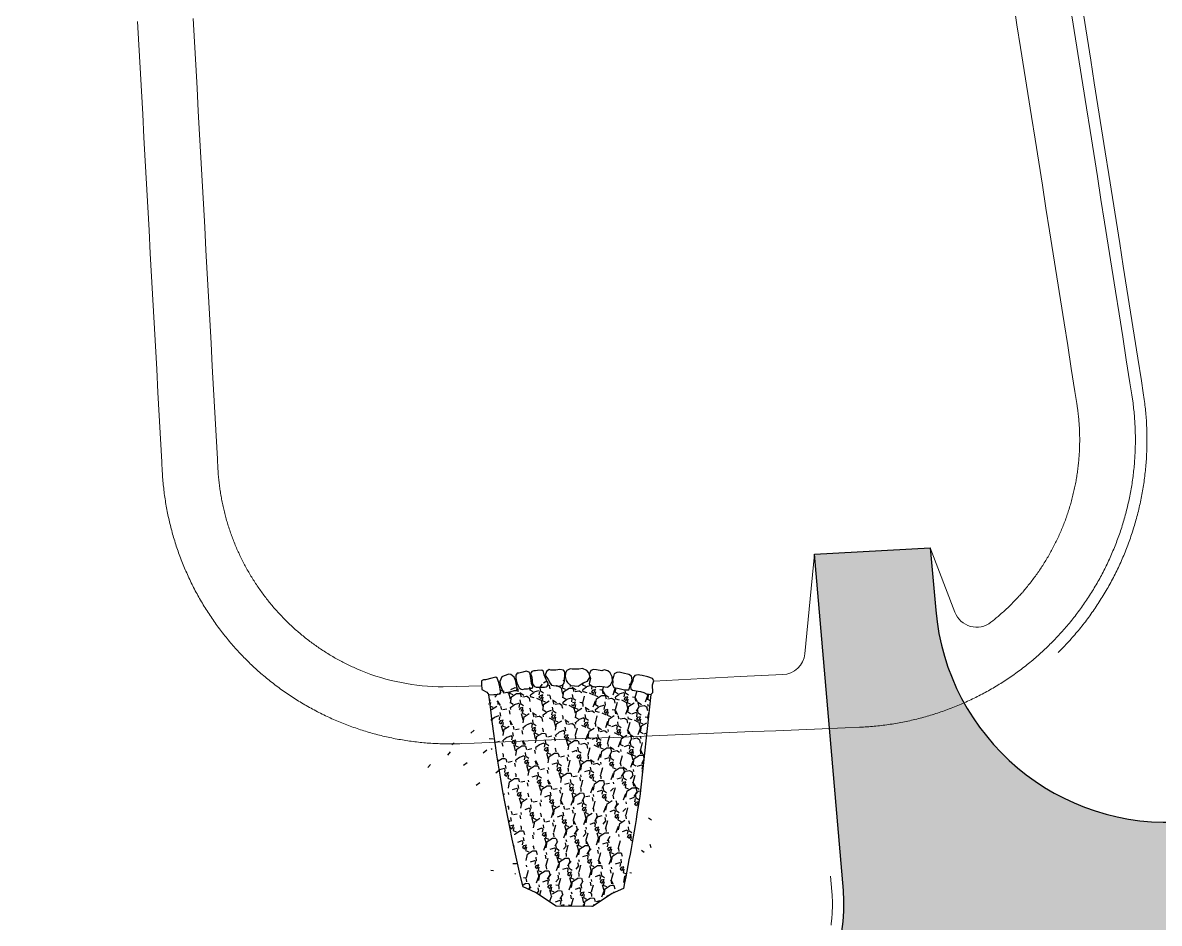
# Model space of a CAD drawing. Header units: metres. Extents: x 305482 to 305978, y 6275861 to 6276842.
# Drawn here: x 305758.19 to 305807.16, y 6276620.93 to 6276659.74 of the extents above; entities that cross this region are included whole.
import ezdxf

# ---------------------------------------------------------------- set-up
doc = ezdxf.new("R2010")
doc.units = ezdxf.units.M
doc.header["$LTSCALE"] = 0.7
doc.layers.add('_User Miscellaneous10', color=8, linetype='Continuous')

msp = doc.modelspace()

# ---------------------------------------------------------------- hatches: boundary and pattern name
at = {"layer": '_User Miscellaneous10'}
h = msp.add_hatch(dxfattribs=at)
h.set_pattern_fill('AR-CONC', color=256, scale=0.01)
h.set_pattern_definition([(49.99999999999999, (305748.9860544684, 6276607.023710287), (1.82184668996004, -0.1593908553890309), [0.1905, -2.0955]), (355, (305748.9860544684, 6276607.023710287), (-0.3524342142496934, 1.910568452390351), [0.1524, -1.6764058417]), (100.4514447, (305749.1378745384, 6276607.010427753), (1.469412470903533, 1.751177519121951), [0.161900088, -1.780902446]), (46.18420000000002, (305748.9860544684, 6276607.531710288), (2.710790408921299, -0.4204232793272715), [0.2857499999999998, -3.143249999999999]), (96.63555760999995, (305749.2119534684, 6276607.496675287), (2.37404134051503, 2.474261245977215), [0.2428502314, -2.6713560816]), (351.1841511700001, (305748.9860544684, 6276607.531710288), (2.37404134064977, 2.474261245855327), [0.2285996707, -2.5145973192]), (21, (305749.2400544684, 6276607.404710287), (1.516143912691325, -1.022651981870876), [0.1905, -2.0955]), (326.0000000000001, (305749.2400544684, 6276607.404710287), (0.6180202834764708, 1.841879661223193), [0.1524, -1.6764]), (71.45144499999999, (305749.3663997944, 6276607.319489288), (2.134164192787162, 0.8192276888590524), [0.161900088, -1.780899376]), (37.50000000000001, (305748.9860544684, 6276607.023710287), (0.03088603250591817, 0.8455503887315311), [0, -1.65608, 0, -1.7018, 0, -1.68275]), (7.499999999999999, (305748.9860544684, 6276607.023710287), (0.6681966251030574, 1.001805748181195), [0, -0.9702799999999999, 0, -1.61798, 0, -0.6413500000000001]), (327.5, (305748.4196344684, 6276607.023710287), (1.355905951668714, -0.05728743992673443), [0, -0.635, 0, -1.9812, 0, -2.6289]), (317.5, (305748.1656344684, 6276607.023710287), (1.48129181386018, 0.2542649103333303), [0, -0.8255, 0, -1.31572, 0, -1.8669])])
edge = h.paths.add_edge_path()
edge.add_line((305797.2945701629, 6276637.116428367), (305797.5264352565, 6276634.427424294))
edge.add_arc((305807.4894656975, 6276635.286507777), 9.999999999918222, 184.9282604678812, 274.928260126786)
edge.add_line((305808.3485491211, 6276625.323477332), (305811.6915243742, 6276625.61173246))
edge.add_line((305811.6915243742, 6276625.61173246), (305812.1210660872, 6276620.630217236))
edge.add_line((305812.1210660872, 6276620.630217236), (305803.7182605389, 6276619.905667511))
edge.add_line((305803.7182605389, 6276619.905667511), (305797.4298874169, 6276615.851931618))
edge.add_arc((305786.304346656, 6276622.904927325), 13.17279035231451, 272.5988070983691, 327.6274962129728, ccw=False)
edge.add_line((305786.9016298123, 6276609.745685002), (305758.9304274193, 6276608.476103696))
edge.add_line((305758.9304274193, 6276608.476103696), (305748.9860544684, 6276607.023710287))
edge.add_line((305748.9860544684, 6276607.023710287), (305748.7140013315, 6276613.017539372))
edge.add_line((305748.7140013315, 6276613.017539372), (305758.7489583108, 6276612.471995208))
edge.add_line((305758.7489583108, 6276612.471995208), (305780.7263320729, 6276613.469513386))
edge.add_line((305780.7263320729, 6276613.469513386), (305787.1036116934, 6276614.575161398))
edge.add_arc((305785.6203743885, 6276623.130342555), 8.682805855783876, 279.8357696251929, 306.6528565225503)
edge.add_arc((305786.5756276912, 6276621.743242675), 7.000000005843205, 307.1577379762682, 364.9282604467277)
edge.add_line((305793.5497490062, 6276622.344601111), (305792.3004747317, 6276636.832782833))
edge.add_line((305792.3004747317, 6276636.832782833), (305797.2945701629, 6276637.116428367))
h = msp.add_hatch(dxfattribs=at)
h.set_pattern_fill('GRAVEL', color=256, scale=0.04, angle=32.35288997282088)
h.set_pattern_definition([(260.3656774728208, (-1.45788733480731, -12.49576772470027), (-1.973025473359693, -12.07411655076577), [0.136688576, -13.532193455826]), (217.3226309728209, (-1.480763489496894, -12.63052868004888), (9.755719480156221, 7.38261860212807), [0.234561888, -23.2216195574096]), (164.8633370728209, (-1.66729503480019, -12.77274410612881), (14.56348456762657, -4.004184467339996), [0.165392608, -16.37388911764]), (299.6265789728208, (-1.866102364263497, -13.19935608841479), (-10.01560558678833, 17.70938453842707), [0.213601808, -21.1465749702952]), (325.1865441528209, (-1.760509363375604, -13.38503277860582), (-10.81575656265198, 7.580941496769141), [0.20945348, -20.7359230981376]), (29.62657897282081, (-1.588544647383969, -13.50461127329618), (-17.70938453842707, -10.01560558678833), [0.213601808, -21.1465749702952]), (70.04713044282087, (-1.402867956960108, -13.39901827275753), (-5.720753475317111, -15.65087357544694), [0.282477464, -27.9652461256988]), (104.6082183428209, (-1.306473432399798, -13.13349711615592), (-5.953287585871823, 22.68812056825986), [0.266687808, -26.402102640762]), (153.7824555928209, (-1.373734298394993, -12.87543043028563), (-13.93430457242625, 6.808142484030675), [0.2143252, -21.21821827948481]), (207.5892482728209, (-1.566010604379699, -12.78074561618268), (9.984824023393854, 5.122355046445337), [0.244685312, -11.98957478]), (254.7503277728209, (-1.782872774871066, -12.89406660664827), (-4.318774469503782, -15.96546357239783), [0.316431168, -31.3267090048708]), (171.1669648028209, (-1.010963762644678, -12.66968137398362), (-9.27015853849323, 1.343845478906101), [0.1080018159999999, -10.69222632973758]), (203.8221243728209, (-1.117685138073284, -12.65309701953083), (12.24508752945749, 5.351459557537313), [0.2054727919999997, -20.34185559881597]), (257.3528899728209, (-1.305652873532381, -12.73608738463372), (0.5436945045143633, -0.8582845016432928), [0.143683736, -1.2931572433712]), (235.5514804828209, (-1.430976129195187, -12.67115185968578), (3.204033499495031, 4.435041525631103), [0.077376528, -7.660248947557599]), (324.1542994628209, (-1.474745209154207, -12.7349590100348), (-2.48936801532783, 2.031159000241702), [0.1094262479999999, -5.361901195999992]), (63.31664650282089, (-1.386044378625229, -12.79903968051076), (1.487464496023685, 3.347652516775022), [0.177727864, -5.746519261164]), (193.9179411528209, (-1.306234208808746, -12.64023989997804), (2.260263507788546, 0.229104507503759), [0.128514856, -3.0843592467312]), (48.74243030682088, (-1.972550220147241, -13.05030182283372), (6.951761502889179, 8.011798550072871), [0.1800352, -17.8235306690156]), (102.6990659128208, (-1.853826580045279, -12.91495953220874), (2.547501542700015, -11.61590753622013), [0.151039576, -14.95288627128]), (325.5514804828208, (-1.414973109727725, -12.46858299896121), (-4.435041525634399, 3.204033499497297), [0.15475204, -7.582873435557599]), (15.96334964282087, (-1.287358808971476, -12.55612115934491), (-10.21392852977452, -2.862091540927933), [0.1800352, -17.823530669016]), (11.79684475282087, (-1.635459627315868, -13.58243821375072), (-5.378811517244682, -1.001903519285037), [0.17361408, -8.507093725242402]), (327.1280305728209, (-1.465512436814606, -13.54694416373968), (-10.27206206151048, 6.722656989945595), [0.145468848, -14.401437352288]), (99.1542994628208, (-0.8626957602100447, -13.32143055554479), (-1.001903519623034, 5.378811517181829), [0.15475204, -7.582873435557599]), (49.70691461282087, (-0.8873159207287244, -13.16864905506372), (-8.982920502626047, -10.50116656583885), [0.1703130960000001, -16.86095039208]), (101.7968447528209, (-1.283255165966693, -13.58784086350352), (1.001903519247676, -5.378811517251668), [0.08680703999999999, -8.593900765242402]), (133.6628224468209, (-0.9141928302706219, -13.35405222605914), (-3.033062519700675, 2.889443502058574), [0.05180584, -5.128797985810401]), (198.3166465048209, (-0.9499604005250148, -13.31657494604588), (3.118548009443754, 0.772799011899666), [0.20945348, -3.9796218356276]), (218.3618959328209, (-1.148802026058547, -13.38239962235093), (8.039150511587762, 6.295229547206714), [0.1941068, -19.2165459453348]), (336.0429575028209, (-1.337111873261165, -12.87628528568894), (-1.94567351075337, 1.172874498636985), [0.146529552, -3.516710543872]), (25.51011656282089, (-1.203205772559159, -12.93578386586159), (15.67822553656911, 7.526237574277629), [0.2558227039999996, -25.32640362601237]), (93.29828587282077, (-0.9723238120204769, -12.82560877408832), (0.3727235248986362, -8.18276952956562), [0.104603296, -10.355756927244]), (122.3528899728209, (-0.9783420923631638, -12.72117844410241), (-1.401979006157524, 0.3145899971288997), [0.06095999999999994, -0.9550399999999989]), (152.6093271328209, (-1.182278551219497, -13.36752497684211), (7.238999537905004, -3.833213493951112), [0.141146784, -13.97357630928]), (80.36567747282086, (-1.307601806882303, -13.30258945189416), (1.973025473401889, 12.0741165507586), [0.2733771519999995, -13.39550487982598]), (32.35288997282088, (-1.261849497503135, -13.03306754119694), (0.3145899971288997, 1.401979006157524), [0.26416, -0.75184]), (357.6577364728208, (-1.038695527066011, -12.89170696958899), (12.38870654834124, -0.5710464596551654), [0.160643824, -15.903726689656]), (286.4074940728208, (-0.8781860364833847, -12.8982722889632), (1.316493516483574, -3.976832511064297), [0.147931632, -7.248660015508801]), (239.9988653328209, (-0.8364001858863048, -13.0401798998937), (-10.87046048739833, -18.91304060144515), [0.24085804, -23.8449857691752]), (207.7789687128209, (-0.9568335357471369, -13.24876704066992), (-11.70139302587556, -6.209744057042772), [0.2548117839999995, -25.22633858249597])])
edge = h.paths.add_edge_path()
edge.add_line((305781.5783680847, 6276631.497698251), (305781.6011457798, 6276631.399798207))
edge.add_line((305781.6011457798, 6276631.399798207), (305781.6661468143, 6276631.307099852))
edge.add_line((305781.6661468143, 6276631.307099852), (305781.7973072298, 6276631.179002781))
edge.add_line((305781.7973072298, 6276631.179002781), (305782.1148077291, 6276631.155102398))
edge.add_line((305782.1148077291, 6276631.155102398), (305782.3358316286, 6276631.287286554))
edge.add_line((305782.3358316286, 6276631.287286554), (305782.5184471769, 6276631.359028723))
edge.add_line((305782.5184471769, 6276631.359028723), (305782.5953424768, 6276631.485584944))
edge.add_arc((305781.9018984327, 6276615.963566981), 15.53750000138846, 87.22610814395642, 87.4420197042661, ccw=False)
edge.add_line((305782.6538300846, 6276631.482861588), (305782.6560834914, 6276631.475528383))
edge.add_line((305782.6560834914, 6276631.475528383), (305782.6031935209, 6276631.31665011))
edge.add_line((305782.6031935209, 6276631.31665011), (305782.5925686747, 6276631.254429317))
edge.add_line((305782.5925686747, 6276631.254429317), (305782.6891135444, 6276631.161496256))
edge.add_line((305782.6891135444, 6276631.161496256), (305782.7920621951, 6276631.126189635))
edge.add_line((305782.7920621951, 6276631.126189635), (305783.0379334888, 6276631.154342575))
edge.add_line((305783.0379334888, 6276631.154342575), (305783.2751054323, 6276631.126978128))
edge.add_line((305783.2751054323, 6276631.126978128), (305783.3882326866, 6276631.11195862))
edge.add_line((305783.3882326866, 6276631.11195862), (305783.5185746007, 6276631.212382919))
edge.add_line((305783.5185746007, 6276631.212382919), (305783.59348534, 6276631.372203317))
edge.add_line((305783.59348534, 6276631.372203317), (305783.5919464036, 6276631.408878382))
edge.add_arc((305781.9018975429, 6276615.963566995), 15.5375000883415, 83.71679771276371, 83.75545393095308, ccw=False)
edge.add_line((305783.6023666344, 6276631.407734628), (305783.6100189783, 6276631.336648836))
edge.add_line((305783.6100189783, 6276631.336648836), (305783.5979361524, 6276631.225493329))
edge.add_line((305783.5979361524, 6276631.225493329), (305783.6635328366, 6276631.091642294))
edge.add_line((305783.6635328366, 6276631.091642294), (305783.8842891903, 6276631.054671274))
edge.add_line((305783.8842891903, 6276631.054671274), (305784.058211368, 6276631.010764746))
edge.add_line((305784.058211368, 6276631.010764746), (305784.1923578217, 6276630.988489644))
edge.add_line((305784.1923578217, 6276630.988489644), (305784.3093325475, 6276630.990110635))
edge.add_line((305784.3093325475, 6276630.990110635), (305784.3797977429, 6276631.200417427))
edge.add_line((305784.3797977429, 6276631.200417427), (305784.4099206229, 6276631.297311833))
edge.add_arc((305781.9018988243, 6276615.963566958), 15.53749996745722, 80.60632281768858, 80.71082715930731, ccw=False)
edge.add_line((305784.4378843405, 6276631.292711836), (305784.4192401588, 6276631.24935732))
edge.add_line((305784.4192401588, 6276631.24935732), (305784.3717358695, 6276631.148116414))
edge.add_line((305784.3717358695, 6276631.148116414), (305784.3878485291, 6276631.031932641))
edge.add_line((305784.3878485291, 6276631.031932641), (305784.4548177054, 6276630.97787232))
edge.add_line((305784.4548177054, 6276630.97787232), (305785.2524945536, 6276630.794700144))
edge.add_line((305785.2524945536, 6276630.794700144), (305784.7734047408, 6276626.387706551))
edge.add_arc((305682.4760302264, 6276642.396682104), 103.5424556923673, 348.8835636849188, 351.10566690725193, ccw=False)
edge.add_line((305784.0757597488, 6276622.433338402), (305783.5915978253, 6276622.218933417))
edge.add_line((305783.5915978253, 6276622.218933417), (305782.739759804, 6276621.650680815))
edge.add_line((305782.739759804, 6276621.650680815), (305781.1674811118, 6276621.674434074))
edge.add_line((305781.1674811118, 6276621.674434074), (305780.2753384531, 6276622.258255527))
edge.add_line((305780.2753384531, 6276622.258255527), (305779.7489126908, 6276622.500505871))
edge.add_arc((305841.7043121852, 6276637.787970576), 63.81362004795333, 186.3035012944219, 193.8608259580853, ccw=False)
edge.add_line((305778.276493469, 6276630.781550911), (305778.759084487, 6276630.823037436))
edge.add_line((305778.759084487, 6276630.823037436), (305778.79429718, 6276630.882302574))
edge.add_line((305778.79429718, 6276630.882302574), (305778.7609359765, 6276631.00453808))
edge.add_line((305778.7609359765, 6276631.00453808), (305778.7479583536, 6276631.113807596))
edge.add_line((305778.7479583536, 6276631.113807596), (305778.733861451, 6276631.17466318))
edge.add_arc((305781.9018984493, 6276615.963566972), 15.53750000031707, 101.65459878474098, 101.76489049152963, ccw=False)
edge.add_line((305778.7631479541, 6276631.180733318), (305778.8805695728, 6276630.923521573))
edge.add_line((305778.8805695728, 6276630.923521573), (305778.9026384724, 6276630.85579695))
edge.add_line((305778.9026384724, 6276630.85579695), (305779.1808756361, 6276630.907031558))
edge.add_line((305779.1808756361, 6276630.907031558), (305779.3275026702, 6276630.943743153))
edge.add_line((305779.3275026702, 6276630.943743153), (305779.3679672745, 6276630.957353264))
edge.add_line((305779.3679672745, 6276630.957353264), (305779.4730384455, 6276630.966102176))
edge.add_line((305779.4730384455, 6276630.966102176), (305779.4920922567, 6276631.070705197))
edge.add_line((305779.4920922567, 6276631.070705197), (305779.4441589254, 6276631.265842645))
edge.add_line((305779.4441589254, 6276631.265842645), (305779.441194017, 6276631.304976295))
edge.add_arc((305781.9018984674, 6276615.963566969), 15.53750000764963, 98.9877435465607, 99.11241202948571, ccw=False)
edge.add_line((305779.4745808124, 6276631.310294161), (305779.4793777156, 6276631.291837234))
edge.add_line((305779.4793777156, 6276631.291837234), (305779.5465455707, 6276631.140368107))
edge.add_line((305779.5465455707, 6276631.140368107), (305779.5735058007, 6276631.080556644))
edge.add_line((305779.5735058007, 6276631.080556644), (305779.6637530173, 6276631.017257037))
edge.add_line((305779.6637530173, 6276631.017257037), (305779.7349369694, 6276631.008489614))
edge.add_line((305779.7349369694, 6276631.008489614), (305779.8092175591, 6276631.02701624))
edge.add_line((305779.8092175591, 6276631.02701624), (305779.859796317, 6276631.031629216))
edge.add_line((305779.859796317, 6276631.031629216), (305779.9363956685, 6276631.039714474))
edge.add_line((305779.9363956685, 6276631.039714474), (305780.0485910582, 6276631.045700801))
edge.add_line((305780.0485910582, 6276631.045700801), (305780.1405538141, 6276631.066795315))
edge.add_line((305780.1405538141, 6276631.066795315), (305780.1700700302, 6276631.103820759))
edge.add_line((305780.1700700302, 6276631.103820759), (305780.1500261467, 6276631.191921348))
edge.add_line((305780.1500261467, 6276631.191921348), (305780.1108354162, 6276631.270553936))
edge.add_line((305780.1108354162, 6276631.270553936), (305780.0901818063, 6276631.39394825))
edge.add_line((305780.0901818063, 6276631.39394825), (305780.0900715321, 6276631.395066885))
edge.add_arc((305781.9018985745, 6276615.963566989), 15.53750000127294, 96.54836945345659, 96.69649301190537, ccw=False)
edge.add_line((305780.1299717316, 6276631.399699327), (305780.1307312957, 6276631.37844014))
edge.add_line((305780.1307312957, 6276631.37844014), (305780.1481531354, 6276631.229239256))
edge.add_line((305780.1481531354, 6276631.229239256), (305780.2344959835, 6276631.131673806))
edge.add_line((305780.2344959835, 6276631.131673806), (305780.3078545393, 6276631.098666019))
edge.add_line((305780.3078545393, 6276631.098666019), (305780.3839045637, 6276631.110776564))
edge.add_line((305780.3839045637, 6276631.110776564), (305780.4700661235, 6276631.100435536))
edge.add_line((305780.4700661235, 6276631.100435536), (305780.6206844515, 6276631.109709024))
edge.add_line((305780.6206844515, 6276631.109709024), (305780.6653559947, 6276631.10980468))
edge.add_line((305780.6653559947, 6276631.10980468), (305780.7466318744, 6276631.121090475))
edge.add_line((305780.7466318744, 6276631.121090475), (305780.781784086, 6276631.151264707))
edge.add_line((305780.781784086, 6276631.151264707), (305780.8113458154, 6276631.191249132))
edge.add_line((305780.8113458154, 6276631.191249132), (305780.8246097111, 6276631.274884789))
edge.add_line((305780.8246097111, 6276631.274884789), (305780.7911824607, 6276631.356956881))
edge.add_line((305780.7911824607, 6276631.356956881), (305780.7321133894, 6276631.456969094))
edge.add_arc((305781.9018985506, 6276615.963567007), 15.53749997769475, 94.03173428221362, 94.3177623722334, ccw=False)
edge.add_line((305780.8094727516, 6276631.462615734), (305780.8295695332, 6276631.435725317))
edge.add_line((305780.8295695332, 6276631.435725317), (305780.9147613297, 6276631.272841452))
edge.add_line((305780.9147613297, 6276631.272841452), (305780.970339747, 6276631.19537481))
edge.add_line((305780.970339747, 6276631.19537481), (305781.051904524, 6276631.17797108))
edge.add_line((305781.051904524, 6276631.17797108), (305781.1652460438, 6276631.160967285))
edge.add_line((305781.1652460438, 6276631.160967285), (305781.2433321755, 6276631.168938166))
edge.add_line((305781.2433321755, 6276631.168938166), (305781.2995139018, 6276631.148038121))
edge.add_line((305781.2995139018, 6276631.148038121), (305781.4254724044, 6276631.192835708))
edge.add_line((305781.4254724044, 6276631.192835708), (305781.5033903047, 6276631.268802388))
edge.add_line((305781.5033903047, 6276631.268802388), (305781.53791169, 6276631.359474691))
edge.add_line((305781.53791169, 6276631.359474691), (305781.5371798633, 6276631.475123339))
edge.add_line((305781.5371798633, 6276631.475123339), (305781.538456162, 6276631.496815705))
edge.add_arc((305781.9018985191, 6276615.963566979), 15.5375000019436, 91.19313069866769, 91.34034513787861, ccw=False)

# ---------------------------------------------------------------- linework, layer by layer
at = {"layer": '_User Miscellaneous10', "linetype": 'Continuous', "lineweight": 0, "flags": 128}
for points in [[(305800.8723310489, 6276660.639445033), (305801.0284026975, 6276659.651699296), (305801.1844743461, 6276658.663953559), (305801.3405459946, 6276657.676207822), (305801.4966176432, 6276656.688462085), (305801.6526892917, 6276655.700716348), (305801.8087609403, 6276654.712970612), (305801.9648325889, 6276653.725224875), (305802.1209042374, 6276652.737479138), (305802.2769758859, 6276651.749733401), (305802.4330475345, 6276650.761987665), (305802.589119183, 6276649.774241928), (305802.7451908316, 6276648.786496191), (305802.9012624801, 6276647.798750455), (305803.0573341287, 6276646.811004718), (305803.2134057772, 6276645.823258981), (305803.3694774258, 6276644.835513244), (305803.5255490743, 6276643.847767508), (305803.6075146779, 6276643.329023865), (305803.6401037126, 6276643.106582501, -0.006250081379036423), (305803.6704603774, 6276642.858438958, -0.006250081383484317), (305803.6946046139, 6276642.609614119, -0.006250081383598896), (305803.7125213327, 6276642.36026349, -0.006250081376037426), (305803.7241993365, 6276642.110542908, -0.006250081389590782), (305803.7296313267, 6276641.86060844, -0.006250081367077022), (305803.7288139088, 6276641.610616287, -0.00625008139475513), (305803.7217475934, 6276641.360722685, -0.006250081376486308), (305803.7084367968, 6276641.111083811, -0.006250081383351806), (305803.6888898379, 6276640.86185568, -0.006250081377719036), (305803.6631189329, 6276640.613194052, -0.006250081379309715), (305803.6311401876, 6276640.365254332, -0.006250081377291306), (305803.5929735878, 6276640.118191475, -0.006250081385856234), (305803.5486429864, 6276639.872159886, -0.006250081380150464), (305803.4981760886, 6276639.627313328, -0.006250081379426237), (305803.4416044345, 6276639.383804821, -0.006250081385007213), (305803.3789633795, 6276639.141786551, -0.006250081395685089), (305803.3102920724, 6276638.90140977, -0.006250081378027413), (305803.2356334304, 6276638.662824708, -0.00625008136939981), (305803.1550341127, 6276638.426180472, -0.00625008138229672), (305803.0685444914, 6276638.191624955, -0.00625008138073563), (305802.9762186195, 6276637.959304749, -0.00625008138687779), (305802.8781141978, 6276637.729365045, -0.00625008138920513), (305802.7742925383, 6276637.501949549, -0.006250081371741195), (305802.6648185262, 6276637.277200388, -0.006250081390927598), (305802.5497605791, 6276637.055258022, -0.006250081373216628), (305802.4291906047, 6276636.836261159, -0.006250081389927692), (305802.303183955, 6276636.620346664, -0.006250081370219908), (305802.1718193803, 6276636.407649477, -0.006250081395054125), (305802.0351789791, 6276636.198302526, -0.006250081380966954), (305801.8933481472, 6276635.992436647, -0.006250081368992398), (305801.7464155243, 6276635.790180501, -0.006250081389254538), (305801.5944729384, 6276635.591660487, -0.006250081383488147), (305801.4376153487, 6276635.397000678, -0.006250081381225202), (305801.2759407862, 6276635.206322728)], [(305803.3989924658, 6276660.026271253), (305803.5550641143, 6276659.038525515), (305803.7111357629, 6276658.050779779), (305803.8672074114, 6276657.063034042), (305804.02327906, 6276656.075288305), (305804.1793507086, 6276655.087542568), (305804.3354223571, 6276654.099796832), (305804.4914940057, 6276653.112051095), (305804.6475656542, 6276652.124305358), (305804.8036373028, 6276651.136559621), (305804.9597089513, 6276650.148813885), (305805.1157805999, 6276649.161068148), (305805.2718522484, 6276648.173322411), (305805.427923897, 6276647.185576675), (305805.5839955455, 6276646.197830938), (305805.7400671941, 6276645.210085201), (305805.8961388426, 6276644.222339464), (305805.9781044461, 6276643.703595822), (305806.0185148492, 6276643.42776853, -0.006250081379172375), (305806.0561571136, 6276643.120070538, -0.006250081385702074), (305806.0860959669, 6276642.811527736, -0.006250081388080542), (305806.1083126981, 6276642.502332957, -0.006250081377547389), (305806.1227934228, 6276642.192679435, -0.006250081388083151), (305806.1295290907, 6276641.882760694, -0.006250081363333259), (305806.1285154924, 6276641.572770425, -0.006250081396982436), (305806.1197532614, 6276641.262902359, -0.006250081376454331), (305806.1032478737, 6276640.953350155, -0.006250081377369524), (305806.0790096446, 6276640.644307273, -0.006250081385215722), (305806.0470537223, 6276640.335966853, -0.006250081373922924), (305806.0074000782, 6276640.028521601, -0.006250081386181486), (305805.9600734945, 6276639.722163658, -0.006250081373163002), (305805.9051035487, 6276639.417084488, -0.00625008138766558), (305805.8425245954, 6276639.113474756, -0.006250081373592509), (305805.7723757444, 6276638.811524208, -0.006250081396641639), (305805.6947008362, 6276638.511421552, -0.006250081382729557), (305805.6095484153, 6276638.213354344, -0.006250081388740207), (305805.5169716993, 6276637.917508867, -0.006250081362443491), (305805.4170285454, 6276637.624070014, -0.006250081376547316), (305805.3097814149, 6276637.333221174, -0.006250081393675507), (305805.1952973338, 6276637.045144117, -0.006250081378490838), (305805.0736478508, 6276636.760018885, -0.006250081385770078), (305804.944908993, 6276636.47802367, -0.006250081375480128), (305804.8091612181, 6276636.19933471, -0.006250081387697722), (305804.6664893636, 6276635.924126176, -0.006250081375274507), (305804.5169825954, 6276635.652570066, -0.006250081394561167), (305804.3607343498, 6276635.384836092, -0.006250081376153949), (305804.1978422772, 6276635.12109158, -0.00625008138779598), (305804.0284081796, 6276634.861501361, -0.006250081382313707), (305803.8525379481, 6276634.606227672, -0.006250081365324522), (305803.6703414957, 6276634.35543005, -0.006250081392821601), (305803.4819326891, 6276634.109265233, -0.006250081384215372), (305803.287429278, 6276633.867887069, -0.006250081386444897), (305803.0869528204, 6276633.631446411, -0.006250081381313912), (305802.8806286077, 6276633.400091026, -0.006250081372806163), (305802.6685855858, 6276633.173965504, -0.006247581278074771), (305802.4510444253, 6276632.953298376, -2.499993290943849e-06), (305802.4509562749, 6276632.953211167, -0.006250081382935123), (305802.2278766857, 6276632.737965977, -0.006250081393393055), (305801.9994862362, 6276632.528364455, -0.006250081376904268), (305801.7659276628, 6276632.324537599, -0.006250081385792172), (305801.5273469319, 6276632.12661279, -0.006250081379997136), (305801.2838931489, 6276631.934713727, -0.006250081384667361), (305801.0357184643, 6276631.748960339, -0.00625008138203392), (305800.7829779793, 6276631.569468718, -0.006250081374590361), (305800.5258296485, 6276631.396351039, -0.006250081378595203), (305800.2644341813, 6276631.229715495, -0.006250081381340336), (305799.9989549411, 6276631.069666228, -0.006250081385057509), (305799.7295578441, 6276630.916303263, -0.006250081380759889), (305799.4564112544, 6276630.769722448, -0.006250081388300264), (305799.1796858799, 6276630.630015389, -0.006250081369522661), (305798.8995546651, 6276630.497269402, -0.006250081384456077), (305798.6161926826, 6276630.371567446, -0.006250081379898322), (305798.3297770245, 6276630.252988081, -0.006250081390144416), (305798.0404866913, 6276630.141605415, -0.006250081377769164), (305797.7485024802, 6276630.037489061, -0.006250081383772486), (305797.4540068715, 6276629.940704086, -0.006250081382165486), (305797.1571839156, 6276629.851310978, -0.006250081377880191), (305796.8582191172, 6276629.769365605, -0.006250081379457546), (305796.5572993195, 6276629.69491918, -0.006250081382554635), (305796.2546125875, 6276629.628018229, -0.006250081381374755), (305795.9503480907, 6276629.568704564, -0.006250081384190391), (305795.6446959843, 6276629.517015253, -0.006250081378611523), (305795.3378472912, 6276629.472982602, -0.006250081381333453), (305795.0299937816, 6276629.436634129, -0.006250081380213861), (305794.7213278541, 6276629.407992549, -0.006250081382407302), (305794.4120424148, 6276629.387075764, -0.003469993205516116), (305794.2401317722, 6276629.378802787), (305793.629448266, 6276629.353661017), (305792.6302946699, 6276629.31252598), (305791.6311410737, 6276629.271390943), (305790.6319874775, 6276629.230255906), (305789.6328338814, 6276629.189120868), (305788.6336802852, 6276629.147985832), (305787.6345266891, 6276629.106850795), (305786.635373093, 6276629.065715757), (305785.6362194968, 6276629.02458072), (305784.6370659006, 6276628.983445683), (305783.6379123045, 6276628.942310645), (305782.6387587083, 6276628.901175608), (305781.6396051121, 6276628.860040571), (305780.640451516, 6276628.818905533), (305779.6412979199, 6276628.777770496), (305778.6421443237, 6276628.736635459), (305777.6429907276, 6276628.695500421), (305777.0917679899, 6276628.672806646), (305777.0916780682, 6276628.672802944)], [(305803.8928653342, 6276660.104307077), (305804.0489369827, 6276659.116561339), (305804.2050086313, 6276658.128815603), (305804.3610802798, 6276657.141069866), (305804.5171519284, 6276656.153324129), (305804.6732235769, 6276655.165578392), (305804.8292952255, 6276654.177832656), (305804.985366874, 6276653.190086919), (305805.1414385226, 6276652.202341182), (305805.2975101711, 6276651.214595445), (305805.4535818197, 6276650.226849709), (305805.6096534682, 6276649.239103972), (305805.7657251168, 6276648.251358235), (305805.9217967654, 6276647.263612499), (305806.0778684139, 6276646.275866762), (305806.2339400625, 6276645.288121025), (305806.390011711, 6276644.300375288), (305806.4719773145, 6276643.781631646), (305806.5140171693, 6276643.494682286, -0.00625008136132401), (305806.553177267, 6276643.174577117, -0.006250081388260905), (305806.5843233321, 6276642.853593074, -0.006250081388786727), (305806.6074358993, 6276642.531930762, -0.006250081383804128), (305806.6225005242, 6276642.209791211, -0.006250081395312984), (305806.6295077915, 6276641.887375747, -0.006250081354490487), (305806.6284533223, 6276641.564885871, -0.006250081404100742), (305806.6193377756, 6276641.242523124, -0.006250081376471707), (305806.602166848, 6276640.920488976, -0.006250081370358803), (305806.576951271, 6276640.598984688, -0.006250081393932922), (305806.5437068035, 6276640.278211187, -0.006250081367860925), (305806.5024542221, 6276639.958368949, -0.006250081383266593), (305806.4532193083, 6276639.639657862, -0.006250081367295633), (305806.3960328326, 6276639.322277114, -0.006250081396420974), (305806.3309305343, 6276639.006425053, -0.006250081366513284), (305806.2579531006, 6276638.69229908, -0.006250081397257615), (305806.1771461397, 6276638.380095511, -0.006250081380801913), (305806.0885601534, 6276638.070009464, -0.006250081388334459), (305805.9922505053, 6276637.762234733, -0.006250081367704433), (305805.8882773856, 6276637.456963669, -0.006250081386901384), (305805.776705774, 6276637.154387052, -0.006250081391352885), (305805.6576053993, 6276636.854693986, -0.006250081364802307), (305805.5310506952, 6276636.558071769, -0.006250081394566107), (305805.3971207544, 6276636.264705778, -0.006250081380169561), (305805.2558992789, 6276635.97477936, -0.006250081386831048), (305805.1074745271, 6276635.688473708, -0.006250081366363287), (305804.9519392601, 6276635.405967755, -0.006250081391567556), (305804.789390682, 6276635.127438056, -0.006250081387105839), (305804.6199303807, 6276634.853058685, -0.006250081390970121), (305804.4436642631, 6276634.583001118, -0.006250081378873991), (305804.2607024899, 6276634.317434135, -0.006250081361678629), (305804.0711594064, 6276634.056523706, -0.006250081392448552), (305803.8751534706, 6276633.800432889, -0.006250081385079048), (305803.6728071799, 6276633.549321734, -0.006250081378779063), (305803.4642469942, 6276633.303347179, -0.006250081390441745), (305803.2496032568, 6276633.062662947, -0.006250081373851257), (305803.0290101131, 6276632.827419461, -0.006247581276936748), (305802.8026971316, 6276632.597854464)], [(305777.0916680745, 6276628.672802532, -0.006250081381050224), (305776.781803333, 6276628.663923518, -0.006250081381097188), (305776.471813467, 6276628.66279309, -0.006250081382260303), (305776.16189221, 6276628.669411954, -0.006250081381913012), (305775.8522332527, 6276628.683775974, -0.006250081382233768), (305775.5430301219, 6276628.705876173, -0.006250081379620756), (305775.2344760596, 6276628.735698739, -0.006250081383309838), (305774.9267639017, 6276628.773225035, -0.006250081379540817), (305774.6200859586, 6276628.818431606, -0.006250081383005736), (305774.314633894, 6276628.871290201, -0.006250081378855671), (305774.0105986054, 6276628.931767785, -0.006250081385000996), (305773.7081701049, 6276628.999826562, -0.006250081379071285), (305773.4075374006, 6276629.075423995, -0.006250081383403766), (305773.1088883781, 6276629.158512841, -0.006250081376824883), (305772.8124096834, 6276629.24904117, -0.006250081385440439), (305772.5182866059, 6276629.346952407, -0.006250081378038849), (305772.2267029631, 6276629.452185358, -0.006250081385249806), (305771.9378409851, 6276629.564674258, -0.006250081378217491), (305771.6518812014, 6276629.684348804, -0.006250081386613436), (305771.3690023274, 6276629.811134204, -0.006250081378454865), (305771.0893811533, 6276629.94495122, -0.006250081381161805), (305770.8131924333, 6276630.085716222, -0.00625008138213884), (305770.5406087762, 6276630.233341237, -0.006250081378779174), (305770.2718005379, 6276630.387734002, -0.006250081391018306), (305770.006935715, 6276630.548798028, -0.006250081369912809), (305769.7461798392, 6276630.716432654, -0.006250081388688412), (305769.4896958746, 6276630.890533117, -0.00625008138318893), (305769.2376441152, 6276631.070990606, -0.006250081375139721), (305768.9901820851, 6276631.257692343, -0.006250081388962427), (305768.7474644401, 6276631.450521645, -0.00625008137112744), (305768.509642871, 6276631.649358, -0.006250081385056843), (305768.2768660082, 6276631.854077142, -0.006250081389194361), (305768.0492793297, 6276632.064551128, -0.006250081382775689), (305767.8270250701, 6276632.280648419, -0.006250081376905045), (305767.6102421308, 6276632.50223396, -0.006250081366534713), (305767.3990659943, 6276632.729169267, -0.006250081397823907), (305767.1936286384, 6276632.961312517, -0.006250081378134997), (305766.9940584552, 6276633.198518623, -0.006250081375277616), (305766.8004801692, 6276633.44063934, -0.006250081384961137), (305766.6130147609, 6276633.687523353, -0.006250081388568171), (305766.4317793897, 6276633.939016365, -0.006250081379085386), (305766.2568873222, 6276634.194961202, -0.006250081382417961), (305766.0884478599, 6276634.455197907, -0.006250081382116635), (305765.9265662722, 6276634.71956384, -0.006250081377906061), (305765.7713437297, 6276634.987893781, -0.006250081385755644), (305765.6228772416, 6276635.260020033, -0.006250081384331616), (305765.4812595944, 6276635.535772525, -0.006250081376301059), (305765.3465792948, 6276635.814978921, -0.00625008137739334), (305765.2189205133, 6276636.097464726, -0.00625008139887766), (305765.0983630325, 6276636.383053398, -0.006250081372550357), (305764.9849821972, 6276636.671566449, -0.006250081377197489), (305764.8788488665, 6276636.962823571, -0.006250081385677481), (305764.7800293703, 6276637.256642736, -0.006250081383097444), (305764.6885854676, 6276637.552840319, -0.006250081389399316), (305764.6045743079, 6276637.851231203, -0.006250081365242806), (305764.5280483953, 6276638.151628905, -0.006250081376841759), (305764.4590555562, 6276638.453845686, -0.006250081382893821), (305764.3976389087, 6276638.757692671, -0.006250081382602709), (305764.3438368363, 6276639.062979965, -0.006250081366401925), (305764.2976829635, 6276639.369516773, -0.006250081399609326), (305764.2592061351, 6276639.677111521, -0.006250081369627026), (305764.2284303977, 6276639.98557197, -0.006250081405041416), (305764.2053749852, 6276640.294705345, -0.00180056582166277), (305764.2001675601, 6276640.383861172), (305764.1767514661, 6276640.81119755), (305764.1220380828, 6276641.809699651), (305764.0673246995, 6276642.808201752), (305764.0126113162, 6276643.806703852), (305763.9578979328, 6276644.805205953), (305763.9031845495, 6276645.803708055), (305763.8484711662, 6276646.802210156), (305763.7937577828, 6276647.800712257), (305763.7390443995, 6276648.799214358), (305763.6843310161, 6276649.797716458), (305763.6296176328, 6276650.796218559), (305763.5749042495, 6276651.794720661), (305763.5201908661, 6276652.793222762), (305763.4654774828, 6276653.791724863), (305763.4107640995, 6276654.790226963), (305763.3560507162, 6276655.788729064), (305763.3013373328, 6276656.787231166), (305763.2466239495, 6276657.785733267), (305763.1919105662, 6276658.784235368), (305763.1371971828, 6276659.782737468)], [(305772.7611065627, 6276631.820885226, -0.004210324331868906), (305772.6060190874, 6276631.886534286, -0.006250081381319574), (305772.3778909632, 6276631.988780576, -0.006250081377721645), (305772.1523900164, 6276632.096697524, -0.006250081383359911), (305771.9296571776, 6276632.210217687, -0.00625008138013381), (305771.7098316477, 6276632.329270118, -0.006250081384104789), (305771.4930508104, 6276632.453780413, -0.006250081388088091), (305771.2794501468, 6276632.583670757, -0.006250081374878919), (305771.0691631502, 6276632.718859972, -0.006250081385913191), (305770.8623212432, 6276632.85926357, -0.006250081379198522), (305770.6590536953, 6276633.004793803, -0.006250081378517706), (305770.459487542, 6276633.15535972, -0.006250081389297838), (305770.2637475057, 6276633.310867222, -0.006250081368319465), (305770.0719559177, 6276633.471219121, -0.006250081390936591), (305769.8842326413, 6276633.636315203, -0.006250081387644318), (305769.7006949974, 6276633.806052289, -0.006250081377608176), (305769.5214576912, 6276633.980324297, -0.006250081382859847), (305769.3466327402, 6276634.159022314, -0.006250081370279863), (305769.1763294042, 6276634.342034659, -0.006250081393478546), (305769.0106541173, 6276634.529246957, -0.00625008137492011), (305768.8497104211, 6276634.720542204, -0.00625008137892573), (305768.6935989002, 6276634.915800847, -0.006250081383459835), (305768.5424171193, 6276635.114900857, -0.006250081386579683), (305768.3962595619, 6276635.317717803, -0.006250081388167809), (305768.2552175719, 6276635.52412493, -0.006250081377307627), (305768.1193792959, 6276635.73399324, -0.006250081383637256), (305767.9888296284, 6276635.947191573, -0.006250081379976263), (305767.8636501587, 6276636.163586686, -0.006250081372009436), (305767.7439191198, 6276636.38304334, -0.00625008138800038), (305767.6297113398, 6276636.605424383, -0.00625008137478488), (305767.5210981949, 6276636.830590831, -0.006250081378897306), (305767.4181475647, 6276637.058401965, -0.006250081393504415), (305767.3209237899, 6276637.288715409, -0.006250081379540594), (305767.2294876324, 6276637.521387225, -0.006250081371658813), (305767.1438962367, 6276637.756272, -0.006250081392410359), (305767.0642030946, 6276637.993222941, -0.006250081386582348), (305766.9904580117, 6276638.232091959, -0.00625008137919397), (305766.9227070765, 6276638.472729769, -0.006250081369811108), (305766.8609926308, 6276638.71498598, -0.00625008138037929), (305766.8053532445, 6276638.958709191, -0.006250081377157741), (305766.75582369, 6276639.203747082, -0.006250081386816615), (305766.712434922, 6276639.449946512, -0.006250081374618562), (305766.6752140569, 6276639.697153616, -0.006250081390713205), (305766.6441843565, 6276639.945213896, -0.006250081378502717), (305766.6193652134, 6276640.193972323, -0.006250081395345237), (305766.6007721389, 6276640.443273432, -0.001800565819378368), (305766.5965726025, 6276640.515173292), (305766.5731565085, 6276640.94250967), (305766.5184431252, 6276641.941011771), (305766.4637297419, 6276642.939513871), (305766.4090163585, 6276643.938015972), (305766.3543029752, 6276644.936518073), (305766.2995895919, 6276645.935020175), (305766.2448762085, 6276646.933522276), (305766.1901628252, 6276647.932024376), (305766.1354494418, 6276648.930526477), (305766.0807360585, 6276649.929028578), (305766.0260226752, 6276650.927530679), (305765.9713092919, 6276651.926032781), (305765.9165959085, 6276652.924534881), (305765.8618825252, 6276653.923036982), (305765.8071691419, 6276654.921539083), (305765.7524557586, 6276655.920041184), (305765.6977423752, 6276656.918543286), (305765.6430289919, 6276657.917045387), (305765.5883156086, 6276658.915547487), (305765.5336022252, 6276659.914049588)], [(305801.2632333067, 6276635.19173841, -0.005766468992857474), (305801.1095502921, 6276635.019745804, -0.006250081384102124), (305800.9385478551, 6276634.837386512, -0.006247581276589345), (305800.7631114353, 6276634.659429151, -2.499992412646414e-06), (305800.7630403462, 6276634.659358821, -0.006250081386466547), (305800.5831374517, 6276634.48577399, -0.0062500813842217), (305800.3989516053, 6276634.316740505, -0.00625008137479787), (305800.2105979171, 6276634.152364008, -0.009827030145134016), (305799.9063104083, 6276633.903582484, -0.5056527777274882), (305798.354161289, 6276634.334154321), (305797.2945701629, 6276637.116428367)], [(305792.3004747317, 6276636.832782833), (305791.8868672005, 6276632.547742856, -0.3745271387000946), (305790.9326283396, 6276631.644666342), (305789.1018415728, 6276631.569293067)], [(305776.3094389696, 6276631.124540612, -0.0975337531110386), (305772.7611065627, 6276631.820885226)]]:
    msp.add_lwpolyline(points, format="xyb", dxfattribs=at)
at = {"layer": '_User Miscellaneous10'}
msp.add_lwpolyline([(305797.2945701629, 6276637.116428367), (305797.5264352565, 6276634.427424294, 0.4142135606043416), (305808.3485491211, 6276625.323477332), (305811.6915243742, 6276625.61173246), (305812.1210660872, 6276620.630217236), (305803.7182605389, 6276619.905667511), (305797.4298874169, 6276615.851931618, -0.2448311226208455), (305786.9016298123, 6276609.745685002), (305758.9304274193, 6276608.476103696), (305748.9860544684, 6276607.023710287), (305748.7140013315, 6276613.017539372), (305758.7489583108, 6276612.471995208), (305780.7263320729, 6276613.469513386), (305787.1036116934, 6276614.575161398, 0.1175485865716845), (305790.8037076406, 6276616.164413046, 0.2575496069611562), (305793.5497490062, 6276622.344601111), (305792.3004747317, 6276636.832782833)], format="xyb", close=True, dxfattribs=at)
for points in [[(305778.8805695728, 6276630.923521573), (305778.9026384724, 6276630.85579695), (305779.1808756361, 6276630.907031558), (305779.3275026702, 6276630.943743153), (305779.3679672745, 6276630.957353264), (305779.4730384455, 6276630.966102176), (305779.4920922567, 6276631.070705197), (305779.4441589254, 6276631.265842645), (305779.4366713876, 6276631.364670211), (305779.3657846116, 6276631.535442704), (305779.212767569, 6276631.648551242), (305779.1281469297, 6276631.660469363), (305778.931048993, 6276631.595357628), (305778.8240115917, 6276631.553446237), (305778.7420731087, 6276631.344763921), (305778.7524904439, 6276631.204078565)], [(305779.9363956685, 6276631.039714474), (305780.0485910582, 6276631.045700801), (305780.1405538141, 6276631.066795315), (305780.1700700302, 6276631.103820759), (305780.1500261467, 6276631.191921348), (305780.1108354162, 6276631.270553936), (305780.0901818063, 6276631.39394825), (305780.0715493326, 6276631.582958277), (305780.0466419183, 6276631.669384098), (305780.0057249949, 6276631.748382036), (305779.8782285428, 6276631.793424354), (305779.742060539, 6276631.75104081), (305779.5623772628, 6276631.71606975), (305779.4910329349, 6276631.711347837), (305779.4339267411, 6276631.625163552), (305779.4268031724, 6276631.494127013), (305779.4793777156, 6276631.291837234), (305779.5465455707, 6276631.140368107), (305779.5735058007, 6276631.080556644), (305779.6637530173, 6276631.017257037), (305779.7349369694, 6276631.008489614), (305779.8092175591, 6276631.02701624), (305779.859796317, 6276631.031629216)], [(305780.4700661235, 6276631.100435536), (305780.6206844515, 6276631.109709024), (305780.6653559947, 6276631.10980468), (305780.7466318744, 6276631.121090475), (305780.781784086, 6276631.151264707), (305780.8113458154, 6276631.191249132), (305780.8246097111, 6276631.274884789), (305780.7911824607, 6276631.356956881), (305780.724295872, 6276631.470205246), (305780.6505293184, 6276631.637545445), (305780.6400210662, 6276631.700819759), (305780.6311729133, 6276631.774549704), (305780.5598548412, 6276631.842955098), (305780.3739157561, 6276631.82496736), (305780.2843817113, 6276631.812303785), (305780.2099924738, 6276631.810647927), (305780.1201720716, 6276631.779278178), (305780.0590296949, 6276631.697840471), (305780.1251481746, 6276631.534704272), (305780.1307312957, 6276631.37844014), (305780.1481531354, 6276631.229239256), (305780.2344959835, 6276631.131673806), (305780.3078545393, 6276631.098666019), (305780.3839045637, 6276631.110776564)], [(305781.2433321755, 6276631.168938166), (305781.2995139018, 6276631.148038121), (305781.4254724044, 6276631.192835708), (305781.5033903047, 6276631.268802388), (305781.53791169, 6276631.359474691), (305781.5371798633, 6276631.475123339), (305781.5445884506, 6276631.601041961), (305781.5496852986, 6276631.761248942), (305781.4935234286, 6276631.834258711), (305781.3348505846, 6276631.868487859), (305781.1571670654, 6276631.844011998), (305781.0422654899, 6276631.831765222), (305780.9436461682, 6276631.84005654), (305780.8721587909, 6276631.865212188), (305780.7518047582, 6276631.776639381), (305780.6926498329, 6276631.618930164), (305780.8295695332, 6276631.435725317), (305780.9147613297, 6276631.272841452), (305780.970339747, 6276631.19537481), (305781.051904524, 6276631.17797108), (305781.1652460438, 6276631.160967285)], [(305782.4940054695, 6276631.821914337), (305782.3073980514, 6276631.907418595), (305782.1486555929, 6276631.885933358), (305781.9997097406, 6276631.876538304), (305781.8675195971, 6276631.885925754), (305781.7803213159, 6276631.89307759), (305781.6288836608, 6276631.827778098), (305781.5706679696, 6276631.715636569), (305781.560957291, 6276631.572530997), (305781.6011457798, 6276631.399798207), (305781.6661468143, 6276631.307099852), (305781.7973072298, 6276631.179002781), (305782.1148077291, 6276631.155102398), (305782.3358316286, 6276631.287286554), (305782.5184471769, 6276631.359028723), (305782.6387836896, 6276631.557081587), (305782.5821163767, 6276631.724676147)], [(305783.133707493, 6276631.815793979), (305782.9095616619, 6276631.848128152), (305782.7784495297, 6276631.871202528), (305782.6654305552, 6276631.831077657), (305782.5998821, 6276631.658423157), (305782.6560834914, 6276631.475528383), (305782.6031935209, 6276631.31665011), (305782.5925686747, 6276631.254429317), (305782.6891135444, 6276631.161496256), (305782.7920621951, 6276631.126189635), (305783.0379334888, 6276631.154342575), (305783.2751054323, 6276631.126978128), (305783.3882326866, 6276631.11195862), (305783.5185746007, 6276631.212382919), (305783.59348534, 6276631.372203317), (305783.5860936505, 6276631.548357907), (305783.504023486, 6276631.716912169), (305783.3965621766, 6276631.807173465), (305783.2470958163, 6276631.84711078)], [(305784.052327317, 6276631.71490342), (305783.8872624701, 6276631.756331974), (305783.7855146982, 6276631.740903494), (305783.668555995, 6276631.684873033), (305783.6427262843, 6276631.568976032), (305783.5994249713, 6276631.435060954), (305783.6100189783, 6276631.336648836), (305783.5979361524, 6276631.225493329), (305783.6635328366, 6276631.091642294), (305783.8842891903, 6276631.054671274), (305784.058211368, 6276631.010764746), (305784.1923578217, 6276630.988489644), (305784.3093325475, 6276630.990110635), (305784.3797977429, 6276631.200417427), (305784.4483152478, 6276631.42081345), (305784.4135480971, 6276631.579441774), (305784.3063384881, 6276631.646673142)], [(305784.4192401588, 6276631.24935732), (305784.3717358695, 6276631.148116414), (305784.3878485291, 6276631.031932641), (305784.4548177054, 6276630.97787232), (305784.6997338753, 6276630.935095082), (305784.8117437356, 6276630.919016215), (305784.9525784019, 6276630.87291682), (305785.0815354277, 6276630.801508082), (305785.2524945536, 6276630.794700144), (305785.3349582946, 6276630.877566589), (305785.3252267, 6276631.210537974), (305785.3736414685, 6276631.383109734), (305785.3250708382, 6276631.472107225), (305785.1235635576, 6276631.550459848), (305784.8812054627, 6276631.612565688), (305784.7800707681, 6276631.626555557), (305784.7115617917, 6276631.634277288), (305784.5666292527, 6276631.614709498), (305784.4917071676, 6276631.514462558), (305784.4741947699, 6276631.377146815)], [(305778.5904155156, 6276630.784146431), (305778.759084487, 6276630.823037436), (305778.79429718, 6276630.882302574), (305778.7609359765, 6276631.00453808), (305778.7479583536, 6276631.113807596), (305778.7016252595, 6276631.313825114), (305778.6348971202, 6276631.499028668), (305778.5737291817, 6276631.530513853), (305778.3976485202, 6276631.495323436), (305778.1251814949, 6276631.426799863), (305778.0399212645, 6276631.417539104), (305777.9491008335, 6276631.373090251), (305777.958364013, 6276631.241596308), (305777.9731931253, 6276631.00824099), (305778.1844922119, 6276630.895268563), (305778.276493469, 6276630.781550911), (305778.4866174617, 6276630.784146431)]]:
    msp.add_lwpolyline(points, close=True, dxfattribs=at)
at = {"layer": '_User Miscellaneous10', "linetype": 'Continuous', "lineweight": 0, "flags": 128}
for points in [[(305785.3831792559, 6276631.365633347), (305789.1018415724, 6276631.569293067)], [(305776.3094389696, 6276631.124540612), (305777.9629724305, 6276631.169076879)]]:
    msp.add_lwpolyline(points, dxfattribs=at)
at = {"layer": '_User Miscellaneous10'}
msp.add_lwpolyline([(305785.2524945536, 6276630.794700144), (305784.7734047408, 6276626.387706551, -0.008863227283983706), (305784.0757597488, 6276622.433338402), (305783.5915978253, 6276622.218933417), (305782.739759804, 6276621.650680815), (305781.1674811118, 6276621.674434074), (305780.2753384531, 6276622.258255527), (305779.7489126908, 6276622.500505871, -0.03298700655595115), (305778.276493469, 6276630.781550911)], format="xyb", dxfattribs=at)
at = {"layer": '_User Miscellaneous10', "linetype": 'Continuous', "lineweight": 0}
msp.add_lwpolyline([(305793.0144825814, 6276620.853777787, 0.003750017590192669), (305793.0270996968, 6276620.950457051, 0.006250081395472252), (305793.0449012928, 6276621.111974784, 0.006250081373070795), (305793.0586598035, 6276621.273887038, 0.006250081378877987), (305793.0683666301, 6276621.436092624, 0.006250081372528818), (305793.0740157062, 6276621.598490169, 0.006250081383331544), (305793.0756035014, 6276621.76097818, 0.006250081364530514), (305793.0731290233, 6276621.923455106, 0.006250081408276787), (305793.0665938183, 6276622.085819406, 0.006250081386117424), (305793.0560019707, 6276622.247969607, 0.002071460097833226), (305793.0515974841, 6276622.301646937), (305792.9942930322, 6276622.966222627)], format="xyb", dxfattribs=at)

doc.saveas('drawing.dxf')
